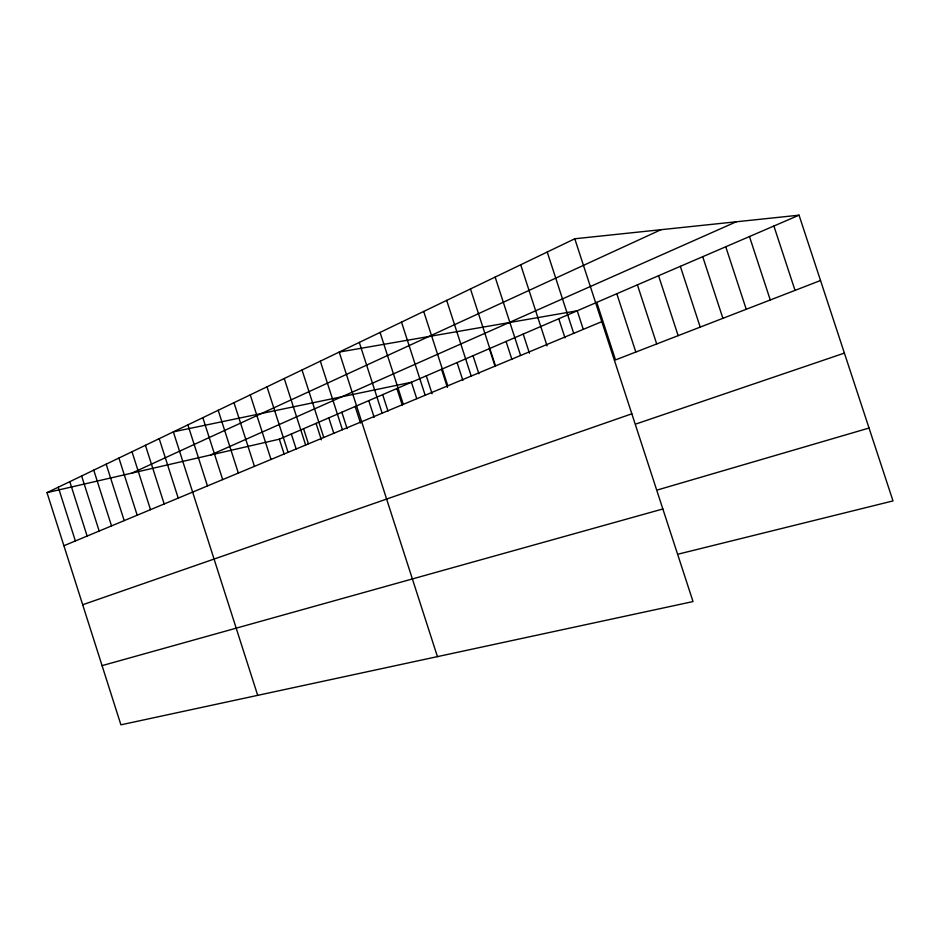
<?xml version="1.0" encoding="UTF-8"?>
<svg xmlns="http://www.w3.org/2000/svg" width="940" height="940" viewBox="0 0 940 940"><rect width="100%" height="100%" fill="white"/><g stroke="black" fill="none" stroke-linecap="round" stroke-linejoin="round"><path stroke-width="1.41" d="M574.787 238.772L693.027 601.565L120.908 724.822L47 492.63L574.787 238.772L799.047 215.178L893 500.914L678.762 554.001M132 473.079L661.008 229.701M210.572 454.995L736.314 221.77M47 492.63L279.345 439.18L799.047 215.178M63.908 545.74L601.8 321.656M820.526 280.508L615.512 359.914L596.747 302.363M82.685 604.749L631.833 413.812M636.345 423.858L844.402 353.099M657.859 489.846L869.042 428.041M102.072 665.638L662.841 508.975M773.89 226.023L795.029 290.378M749.462 236.539L770.271 299.966M725.75 246.762L746.243 309.272M702.721 256.691L722.895 318.319M680.337 266.337L700.206 327.108M658.564 275.726L678.151 335.651M637.402 284.844L656.696 343.958M616.805 293.726L635.828 352.042M583.094 328.788L577.231 310.776L339.211 352.077L437.441 656.637M547.233 252.026L573.706 333.359M558.771 318.742L564.999 337.895M520.701 264.786L547.068 345.885M523.204 334.064L529.432 353.217M495.133 277.077L520.596 355.485M506.072 341.455L511.924 359.468M470.47 288.944L495.451 365.954M489.352 348.658L495.133 366.459M473.031 355.696L478.883 373.756M446.676 300.389L471.199 376.059M457.087 362.57L462.868 380.418M423.705 311.434L447.781 385.811M441.518 369.279L447.381 387.397M426.302 375.836L432.095 393.754M401.509 322.115L425.162 395.247M416.714 398.595L411.426 382.251L173.348 431.86L257.701 695.353M380.054 332.431L403.295 404.353M396.892 388.514L402.261 405.128M382.674 394.647L387.973 411.074M359.303 342.419L382.134 413.165M368.762 400.64L374.155 417.348M355.156 406.503L360.49 423.035M341.843 412.237L347.119 428.605M320.329 361.16L342.419 429.709M328.812 417.853L333.735 433.129M302.022 369.972L323.76 437.488M316.063 423.353L321.374 439.849M303.573 428.734L308.379 443.704M284.256 378.514L305.653 445.031M291.329 434.01L296.241 449.273M267.007 386.81L288.087 452.352M279.345 439.18L284.197 454.279M250.263 394.859L271.014 459.46M234.001 402.684L254.446 466.369M218.197 410.287L238.337 473.079M202.829 417.677L222.686 479.6M187.894 424.868L207.458 485.945M159.201 438.663L178.224 498.118M145.418 445.29L164.183 503.969M132 451.752L150.506 509.668M118.922 458.038L137.181 515.214M106.173 464.172L124.198 520.631M93.742 470.141L111.531 525.907M81.627 475.969L99.182 531.053M69.807 481.656L87.138 536.07M58.268 487.214L75.376 540.958"/></g></svg>
